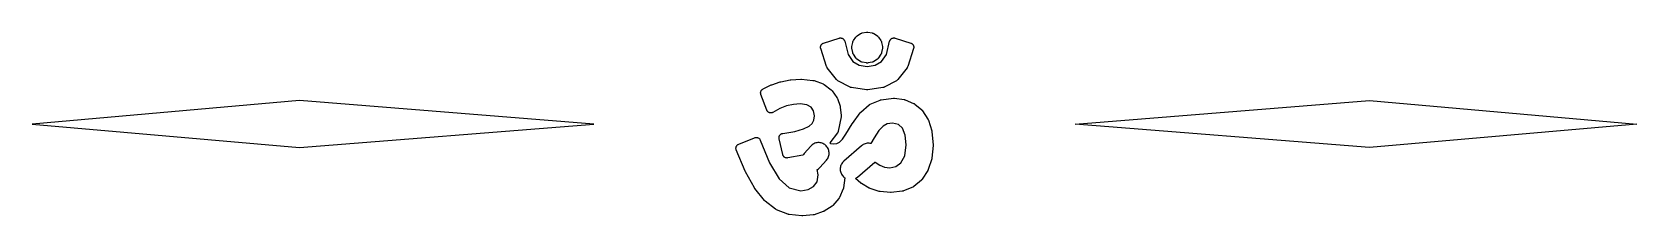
# Model space of a CAD drawing. Header units: millimetres. Extents: x 30 to 192, y 141 to 279.
# Drawn here: x 29.63 to 53.63, y 276.62 to 279.38 of the extents above; entities that cross this region are included whole.
import ezdxf

# ---------------------------------------------------------------- set-up
doc = ezdxf.new("R2010")
doc.units = ezdxf.units.MM
doc.layers.add('ENGRAVE', color=5, linetype='Continuous')

msp = doc.modelspace()

# ---------------------------------------------------------------- linework, layer by layer
at = {"layer": 'ENGRAVE'}
for points in [[(42.1164, 278.9117), (42.1101, 278.9126), (42.0476, 278.9248), (42.0411, 278.9264), (42.0348, 278.9287), (42.0288, 278.9316), (42.0231, 278.9351), (41.9697, 278.9717), (41.9648, 278.9754), (41.9603, 278.9795), (41.9561, 278.9841), (41.9525, 278.989), (41.9159, 279.0432), (41.9124, 279.0489), (41.9095, 279.055), (41.9073, 279.0613), (41.9058, 279.0678), (41.8936, 279.1327), (41.8927, 279.1387), (41.8924, 279.1448), (41.8927, 279.1509), (41.8936, 279.1569), (41.9058, 279.2217), (41.9074, 279.2284), (41.9097, 279.2349), (41.9127, 279.2411), (41.9163, 279.2469), (41.953, 279.2996), (41.9567, 279.3045), (41.9609, 279.3091), (41.9655, 279.3132), (41.9705, 279.3169), (42.0239, 279.3523), (42.0295, 279.3556), (42.0354, 279.3584), (42.0416, 279.3605), (42.0479, 279.3621), (42.1105, 279.3739), (42.1166, 279.3747), (42.1227, 279.375), (42.1288, 279.3747), (42.1348, 279.3738), (42.1973, 279.362), (42.2036, 279.3605), (42.2098, 279.3583), (42.2158, 279.3555), (42.2215, 279.3522), (42.2745, 279.3168), (42.2794, 279.3131), (42.284, 279.309), (42.2881, 279.3045), (42.2919, 279.2996), (42.3285, 279.2469), (42.3321, 279.2411), (42.3351, 279.2349), (42.3374, 279.2284), (42.339, 279.2217), (42.3512, 279.1569), (42.3521, 279.1509), (42.3524, 279.1448), (42.3521, 279.1387), (42.3512, 279.1327), (42.339, 279.0678), (42.3374, 279.0613), (42.3352, 279.055), (42.3324, 279.0489), (42.3289, 279.0432), (42.2923, 278.9891), (42.2887, 278.9842), (42.2846, 278.9796), (42.2801, 278.9755), (42.2753, 278.9718), (42.2223, 278.9352), (42.2166, 278.9317), (42.2105, 278.9287), (42.2041, 278.9264), (42.1976, 278.9248), (42.1352, 278.9126), (42.129, 278.9117), (42.1227, 278.9114)], [(42.4583, 279.2377), (42.4602, 279.2437), (42.4625, 279.2495), (42.4655, 279.2551), (42.4689, 279.2604), (42.4729, 279.2653), (42.4772, 279.2698), (42.4821, 279.2739), (42.4872, 279.2774), (42.4927, 279.2805), (42.4985, 279.283), (42.5044, 279.285), (42.5106, 279.2864), (42.5168, 279.2872), (42.5231, 279.2874), (42.5294, 279.287), (42.5356, 279.286), (42.5417, 279.2843), (42.7736, 279.2109), (42.7796, 279.2086), (42.7854, 279.2058), (42.7909, 279.2024), (42.796, 279.1985), (42.8007, 279.1941), (42.805, 279.1893), (42.8087, 279.1841), (42.812, 279.1785), (42.8146, 279.1727), (42.8167, 279.1666), (42.8182, 279.1603), (42.819, 279.1539), (42.8193, 279.1475), (42.8189, 279.1411), (42.8178, 279.1347), (42.8162, 279.1285), (42.7301, 278.8598), (42.7281, 278.8543), (42.7256, 278.849), (42.7226, 278.844), (42.7192, 278.8392), (42.5818, 278.6646), (42.5772, 278.6594), (42.5721, 278.6547), (42.5666, 278.6506), (42.5606, 278.6471), (42.3774, 278.5515), (42.3706, 278.5484), (42.3635, 278.5461), (42.3563, 278.5447), (42.1319, 278.5128), (42.1258, 278.5122), (42.1196, 278.5122), (42.1135, 278.5128), (41.8886, 278.5447), (41.8814, 278.5461), (41.8743, 278.5484), (41.8676, 278.5514), (41.6842, 278.6471), (41.6782, 278.6506), (41.6727, 278.6547), (41.6676, 278.6594), (41.663, 278.6647), (41.5258, 278.8392), (41.5224, 278.844), (41.5194, 278.849), (41.517, 278.8542), (41.5149, 278.8597), (41.4286, 279.1284), (41.427, 279.1347), (41.4259, 279.141), (41.4255, 279.1474), (41.4257, 279.1539), (41.4266, 279.1603), (41.428, 279.1665), (41.4301, 279.1726), (41.4328, 279.1785), (41.436, 279.1841), (41.4398, 279.1893), (41.4441, 279.1941), (41.4488, 279.1985), (41.4539, 279.2024), (41.4594, 279.2058), (41.4651, 279.2086), (41.4712, 279.2109), (41.7031, 279.2843), (41.7091, 279.2859), (41.7153, 279.2869), (41.7216, 279.2874), (41.7278, 279.2872), (41.734, 279.2864), (41.7401, 279.2851), (41.7461, 279.2831), (41.7518, 279.2806), (41.7573, 279.2776), (41.7625, 279.274), (41.7673, 279.27), (41.7717, 279.2656), (41.7756, 279.2607), (41.7791, 279.2555), (41.782, 279.25), (41.7844, 279.2442), (41.7863, 279.2382), (41.8367, 279.0419), (41.9083, 278.9332), (42.0012, 278.878), (42.1227, 278.8585), (42.2441, 278.878), (42.3377, 278.9333), (42.4098, 279.0418)], [(41.6698, 277.7103), (41.7101, 277.7301), (41.7537, 277.7718), (41.8052, 277.8469), (41.8985, 278.0032), (41.9017, 278.008), (42.017, 278.1671), (42.0218, 278.1729), (42.0271, 278.1781), (42.1516, 278.2861), (42.1571, 278.2903), (42.1629, 278.2939), (42.1691, 278.2969), (42.3157, 278.3587), (42.3216, 278.3609), (42.3276, 278.3624), (42.3338, 278.3634), (42.5145, 278.384), (42.5222, 278.3845), (42.5298, 278.384), (42.6748, 278.3663), (42.6808, 278.3653), (42.6867, 278.3637), (42.6924, 278.3616), (42.8177, 278.3084), (42.8236, 278.3056), (42.8292, 278.3021), (42.8344, 278.2981), (42.9382, 278.2101), (42.9429, 278.2057), (42.9472, 278.2008), (42.9509, 278.1956), (43.0303, 278.0721), (43.0332, 278.0672), (43.0356, 278.0619), (43.0376, 278.0565), (43.088, 277.8978), (43.0898, 277.8908), (43.0908, 277.8837), (43.1076, 277.6898), (43.1078, 277.684), (43.1076, 277.6782), (43.0904, 277.491), (43.0893, 277.4838), (43.0875, 277.4767), (43.0359, 277.3182), (43.0339, 277.3128), (43.0314, 277.3077), (43.0285, 277.3027), (42.9455, 277.1751), (42.9418, 277.1699), (42.9376, 277.1652), (42.9329, 277.1608), (42.8212, 277.0665), (42.8159, 277.0624), (42.8102, 277.0589), (42.8042, 277.056), (42.6652, 276.9982), (42.6595, 276.9961), (42.6537, 276.9946), (42.6477, 276.9936), (42.4828, 276.9743), (42.4759, 276.9739), (42.469, 276.9742), (42.3148, 276.9889), (42.3075, 276.99), (42.3004, 276.9919), (42.1672, 277.036), (42.1608, 277.0384), (42.1547, 277.0416), (42.0386, 277.1092), (42.0342, 277.1121), (42.03, 277.1153), (41.9455, 277.1849), (41.9543, 277.1893), (41.9674, 277.1976), (41.9795, 277.2071), (42.2375, 277.4302), (42.2407, 277.4275), (42.3103, 277.3817), (42.3825, 277.3535), (42.4614, 277.3444), (42.5495, 277.3634), (42.6278, 277.4199), (42.6864, 277.5233), (42.7078, 277.6887), (42.6928, 277.834), (42.6513, 277.9364), (42.5902, 277.9937), (42.4995, 278.0138), (42.4232, 278.0027), (42.3601, 277.9699), (42.2971, 277.9051), (42.2253, 277.7944), (42.1766, 277.709), (42.1691, 277.7106), (42.1538, 277.7125), (42.1384, 277.7129), (42.123, 277.7117), (42.1078, 277.7091), (42.093, 277.7049), (42.0786, 277.6994), (42.0648, 277.6924), (42.0518, 277.6841), (42.0397, 277.6746), (41.7739, 277.4448), (41.7628, 277.4342), (41.7527, 277.4225), (41.7438, 277.4098), (41.7362, 277.3964), (41.73, 277.3823), (41.7252, 277.3677), (41.7218, 277.3526), (41.72, 277.3373), (41.7196, 277.3219), (41.7208, 277.3065), (41.7234, 277.2913), (41.7276, 277.2765), (41.7331, 277.2621), (41.7401, 277.2483), (41.7483, 277.2353), (41.7578, 277.2232), (41.7685, 277.212), (41.7802, 277.202), (41.7876, 277.1968), (41.7694, 277.0472), (41.7683, 277.041), (41.7667, 277.0349), (41.7645, 277.0291), (41.709, 276.901), (41.7061, 276.8952), (41.7026, 276.8896), (41.6985, 276.8844), (41.6108, 276.7824), (41.6065, 276.7778), (41.6017, 276.7737), (41.5966, 276.77), (41.4813, 276.6958), (41.4765, 276.693), (41.4715, 276.6906), (41.4662, 276.6886), (41.3283, 276.6434), (41.3213, 276.6415), (41.3142, 276.6404), (41.1584, 276.6253), (41.1514, 276.625), (41.1445, 276.6254), (40.9535, 276.6476), (40.948, 276.6485), (40.9425, 276.6498), (40.9372, 276.6517), (40.7672, 276.7182), (40.7616, 276.7207), (40.7563, 276.7237), (40.7512, 276.7272), (40.5971, 276.8457), (40.5913, 276.8507), (40.5861, 276.8564), (40.4428, 277.0333), (40.4394, 277.0378), (40.4364, 277.0427), (40.3006, 277.2868), (40.2974, 277.2935), (40.1651, 277.6124), (40.1629, 277.6185), (40.1613, 277.6247), (40.1604, 277.6311), (40.1601, 277.6375), (40.1604, 277.644), (40.1613, 277.6504), (40.1629, 277.6566), (40.1651, 277.6627), (40.1679, 277.6685), (40.1712, 277.674), (40.1751, 277.6792), (40.1794, 277.684), (40.1842, 277.6883), (40.1894, 277.6921), (40.195, 277.6954), (40.2008, 277.6981), (40.439, 277.7952), (40.4451, 277.7973), (40.4513, 277.7988), (40.4576, 277.7997), (40.464, 277.8), (40.4705, 277.7997), (40.4768, 277.7987), (40.483, 277.7971), (40.489, 277.7949), (40.4948, 277.7921), (40.5003, 277.7888), (40.5055, 277.785), (40.5102, 277.7807), (40.5145, 277.7759), (40.5183, 277.7707), (40.5216, 277.7652), (40.5243, 277.7594), (40.6641, 277.4185), (40.8065, 277.1807), (40.9576, 277.0458), (41.1318, 277.0022), (41.2404, 277.0182), (41.3218, 277.0641), (41.3728, 277.1357), (41.3908, 277.2371), (41.3753, 277.3169), (41.38, 277.3195), (41.3928, 277.3283), (41.4046, 277.3382), (41.4154, 277.3492), (41.5137, 277.4602), (41.5233, 277.4722), (41.5318, 277.4851), (41.5389, 277.4988), (41.5446, 277.5131), (41.549, 277.5279), (41.5518, 277.5431), (41.5531, 277.5584), (41.553, 277.5739), (41.5513, 277.5892), (41.5481, 277.6043), (41.5435, 277.619), (41.5374, 277.6332), (41.53, 277.6467), (41.5213, 277.6594), (41.5113, 277.6712), (41.5003, 277.682), (41.4883, 277.6917), (41.4754, 277.7001), (41.4617, 277.7072), (41.4474, 277.713), (41.4326, 277.7172), (41.4174, 277.7201), (41.4021, 277.7214), (41.3867, 277.7213), (41.3713, 277.7196), (41.3562, 277.7164), (41.3415, 277.7118), (41.3273, 277.7057), (41.3138, 277.6983), (41.3011, 277.6896), (41.2893, 277.6797), (41.2785, 277.6686), (41.1801, 277.5576), (41.1705, 277.5456), (41.1625, 277.5333), (40.9355, 277.4922), (40.9293, 277.4914), (40.9231, 277.4912), (40.9168, 277.4916), (40.9106, 277.4925), (40.9046, 277.4941), (40.8987, 277.4962), (40.8931, 277.4989), (40.8877, 277.5021), (40.8827, 277.5058), (40.878, 277.5099), (40.8737, 277.5145), (40.8699, 277.5195), (40.8666, 277.5247), (40.8639, 277.5303), (40.8616, 277.5362), (40.86, 277.5422), (40.8059, 277.7804), (40.8048, 277.7865), (40.8043, 277.7928), (40.8044, 277.7991), (40.8051, 277.8053), (40.8065, 277.8115), (40.8083, 277.8175), (40.8108, 277.8232), (40.8138, 277.8287), (40.8173, 277.834), (40.8213, 277.8388), (40.8257, 277.8433), (40.8305, 277.8473), (40.8357, 277.8508), (40.8412, 277.8538), (40.847, 277.8562), (40.853, 277.8581), (40.8591, 277.8595), (41.0431, 277.8898), (41.1723, 277.9256), (41.2552, 277.9661), (41.3015, 278.0091), (41.3258, 278.0594), (41.3345, 278.123), (41.3211, 278.1981), (41.2847, 278.2504), (41.2214, 278.2861), (41.1196, 278.2999), (41.0187, 278.2924), (40.9178, 278.2693), (40.8175, 278.2306), (40.7133, 278.1739), (40.7073, 278.171), (40.7011, 278.1687), (40.6947, 278.1671), (40.6882, 278.1662), (40.6816, 278.1659), (40.675, 278.1663), (40.6685, 278.1673), (40.6621, 278.169), (40.6559, 278.1713), (40.65, 278.1742), (40.6444, 278.1777), (40.6392, 278.1818), (40.6344, 278.1863), (40.6301, 278.1913), (40.6264, 278.1968), (40.6232, 278.2026), (40.6206, 278.2086), (40.5335, 278.4436), (40.5315, 278.4498), (40.5302, 278.4561), (40.5295, 278.4624), (40.5294, 278.4689), (40.53, 278.4753), (40.5312, 278.4816), (40.533, 278.4877), (40.5354, 278.4937), (40.5383, 278.4994), (40.5418, 278.5048), (40.5458, 278.5098), (40.5503, 278.5144), (40.5552, 278.5185), (40.5605, 278.5221), (40.5661, 278.5252), (40.6873, 278.5844), (40.6952, 278.5876), (40.8238, 278.6308), (40.8322, 278.633), (40.9704, 278.6597), (40.9789, 278.6608), (41.1282, 278.6698), (41.1333, 278.6699), (41.1384, 278.6696), (41.3114, 278.6528), (41.317, 278.652), (41.3224, 278.6508), (41.3277, 278.6491), (41.4648, 278.5987), (41.4706, 278.5962), (41.4763, 278.5931), (41.4816, 278.5895), (41.5847, 278.5119), (41.5898, 278.5076), (41.5945, 278.5028), (41.5986, 278.4975), (41.6687, 278.3989), (41.672, 278.3938), (41.6748, 278.3884), (41.6771, 278.3828), (41.7176, 278.2681), (41.7197, 278.2608), (41.721, 278.2533), (41.7345, 278.1277), (41.7348, 278.121), (41.7345, 278.1143), (41.7335, 278.1076), (41.6902, 277.8944), (41.6888, 277.8886), (41.6868, 277.883), (41.6844, 277.8776), (41.6815, 277.8725), (41.6781, 277.8676), (41.5623, 277.7164), (41.576, 277.7103), (41.6249, 277.7036)], [(38.0339, 278), (33.6339, 278.35), (29.6339, 278), (33.6339, 277.65)], [(45.234, 278), (49.6339, 278.35), (53.6339, 278), (49.6339, 277.65)]]:
    msp.add_lwpolyline(points, close=True, dxfattribs=at)

doc.saveas('drawing.dxf')
